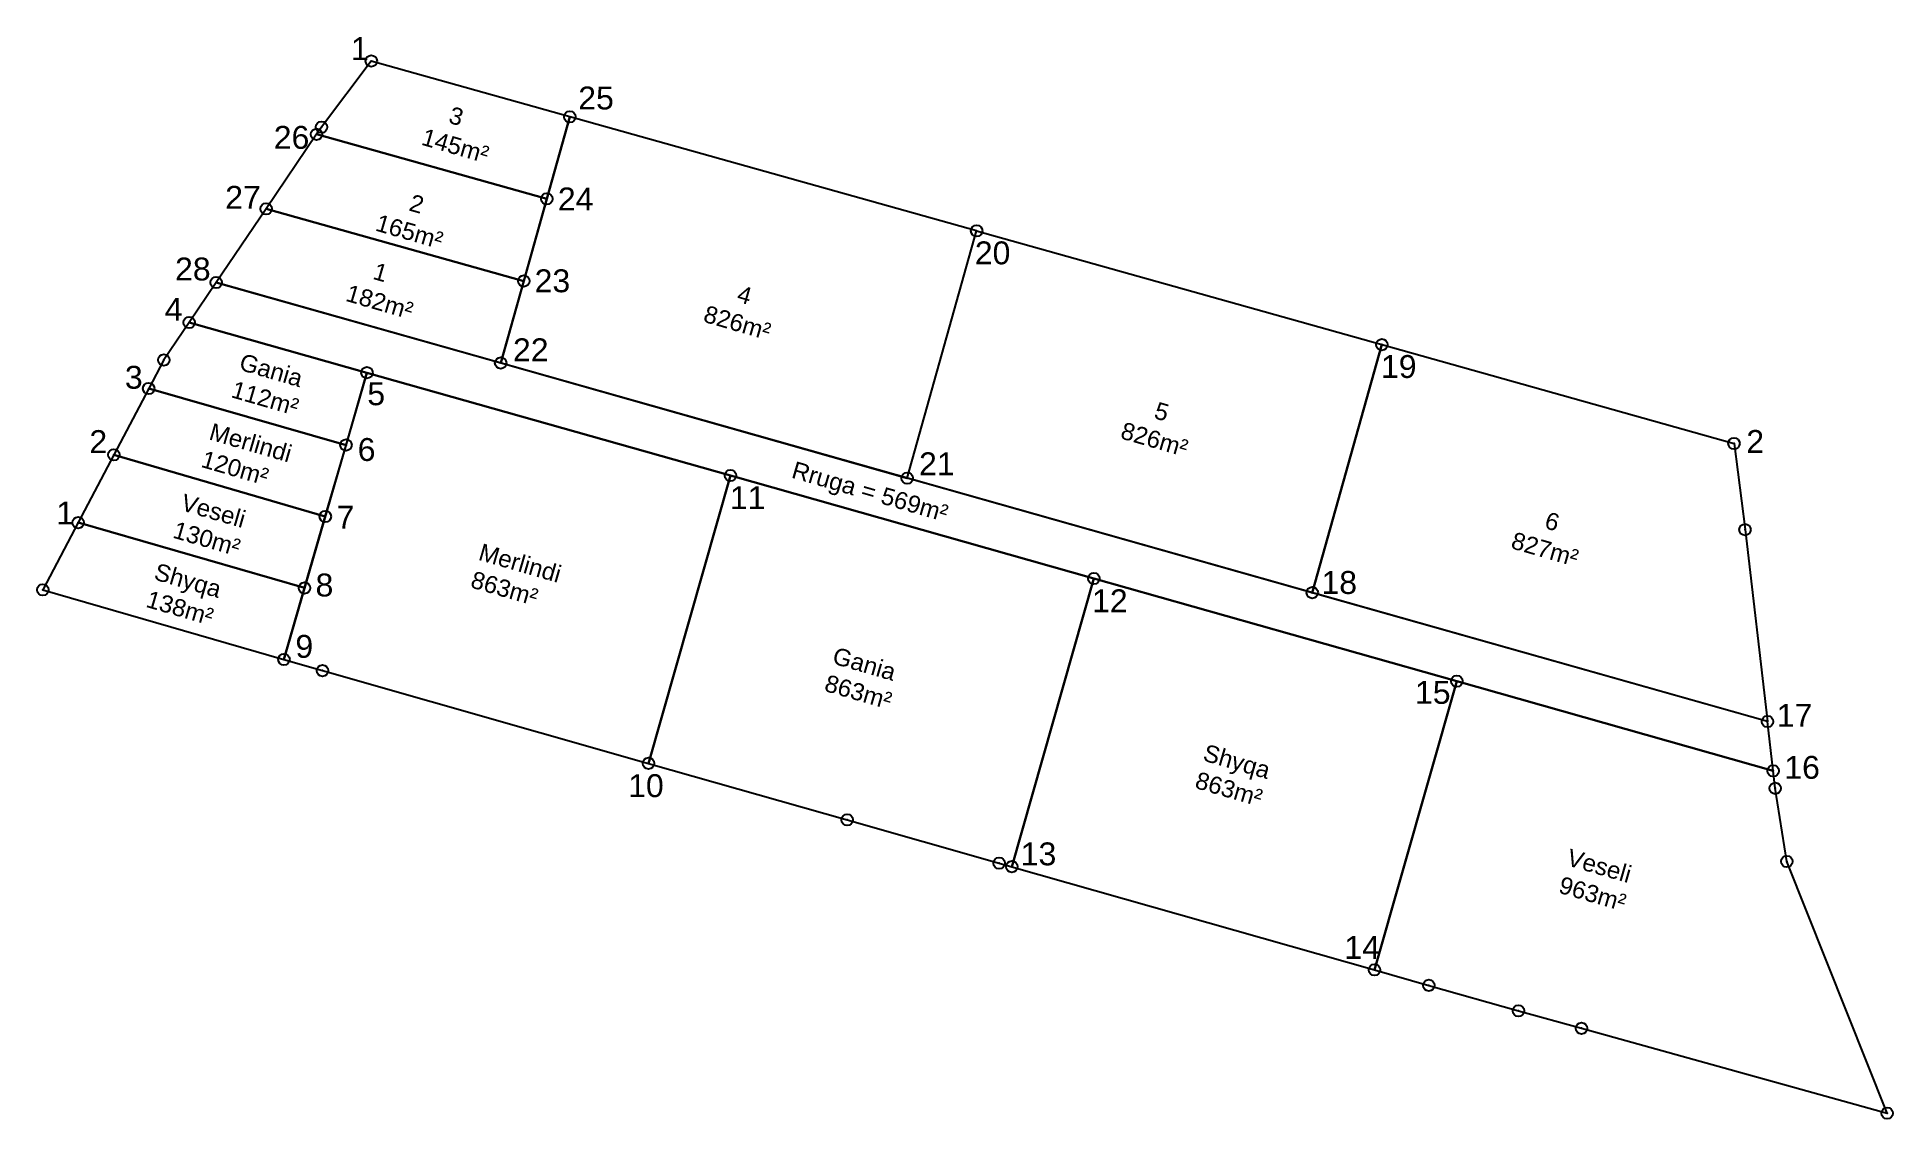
# Model space of a CAD drawing. Header units: feet. Extents: x 7511561 to 7512423, y 4691055 to 4691224.
# Drawn here: x 7512261.1 to 7512423.2, y 4691054.6 to 4691149.1 of the extents above.
import ezdxf

# ---------------------------------------------------------------- set-up
doc = ezdxf.new("R2010")
doc.units = ezdxf.units.FT
doc.header["$MEASUREMENT"] = 0
doc.header["$PDMODE"] = 32
doc.header["$PDSIZE"] = 1
doc.layers.get('0').update_dxf_attribs({"linetype": 'CONTINUOUS'})
for name, color, linetype in [('Gjendja faktike', 1, 'CONTINUOUS'), ('Ndarjet', 1, 'CONTINUOUS'), ('Nr. Pikave te Ndarjes', 1, 'CONTINUOUS'), ('Pikat', 7, 'CONTINUOUS'), ('Pikat e Ndarjes', 1, 'CONTINUOUS')]:
    doc.layers.add(name, color=color, linetype=linetype)
doc.styles.get("Standard").update_dxf_attribs({"font": 'arial.ttf'})

msp = doc.modelspace()

# ---------------------------------------------------------------- linework, layer by layer
at = {"linetype": 'Continuous'}
msp.add_line((7512302.47, 4691116.3), (7512302.47, 4691116.27), dxfattribs=at)
at = {"layer": 'Gjendja faktike', "linetype": 'Continuous'}
for p in [(7512290.33, 4691147.05), (7512307.66, 4691142.18), (7512285.55, 4691140.65), (7512305.65, 4691135.01), (7512281.15, 4691134.14), (7512343.19, 4691132.21), (7512276.79, 4691127.7), (7512303.64, 4691127.83), (7512274.43, 4691124.21), (7512378.58, 4691122.27), (7512301.63, 4691120.67), (7512289.95, 4691119.82), (7512270.89, 4691118.44), (7512288.12, 4691113.5), (7512409.33, 4691113.64), (7512321.69, 4691110.83), (7512337.13, 4691110.61), (7512286.31, 4691107.26), (7512264.73, 4691106.72), (7512284.5, 4691101.01), (7512353.43, 4691101.84), (7512372.5, 4691100.6), (7512282.7, 4691094.76), (7512385.12, 4691092.87), (7512412.25, 4691089.34), (7512314.54, 4691085.69), (7512412.75, 4691085.04), (7512346.26, 4691076.66), (7512377.93, 4691067.64)]:
    msp.add_point(p, dxfattribs=at)
at = {"layer": 'Ndarjet', "linetype": 'Continuous'}
for points in [[(7512307.66, 4691142.18), (7512290.33, 4691147.05), (7512285.98, 4691141.28), (7512285.55, 4691140.65), (7512305.65, 4691135.01)], [(7512305.65, 4691135.01), (7512285.55, 4691140.65), (7512281.15, 4691134.14), (7512303.64, 4691127.83)], [(7512303.64, 4691127.83), (7512281.15, 4691134.14), (7512276.79, 4691127.7), (7512301.63, 4691120.67)], [(7512289.95, 4691119.82), (7512274.43, 4691124.21), (7512272.21, 4691120.93), (7512270.89, 4691118.44), (7512288.12, 4691113.5)], [(7512288.12, 4691113.5), (7512270.89, 4691118.44), (7512267.85, 4691112.65), (7512286.31, 4691107.26)], [(7512286.31, 4691107.26), (7512267.85, 4691112.65), (7512264.73, 4691106.72), (7512284.5, 4691101.01)], [(7512284.5, 4691101.01), (7512264.73, 4691106.72), (7512261.64, 4691100.85), (7512282.69, 4691094.77)]]:
    msp.add_lwpolyline(points, close=True, dxfattribs=at)
for points in [[(7512337.13, 4691110.61), (7512343.19, 4691132.21), (7512307.66, 4691142.18), (7512301.63, 4691120.67), (7512337.13, 4691110.61)], [(7512372.5, 4691100.6), (7512337.13, 4691110.61), (7512343.19, 4691132.21), (7512378.58, 4691122.27), (7512372.5, 4691100.6)], [(7512276.79, 4691127.7), (7512274.43, 4691124.21), (7512289.95, 4691119.82), (7512321.69, 4691110.83), (7512353.43, 4691101.84), (7512385.12, 4691092.87), (7512412.75, 4691085.04), (7512412.25, 4691089.34), (7512276.79, 4691127.7)], [(7512412.25, 4691089.34), (7512372.5, 4691100.6), (7512378.58, 4691122.27), (7512409.33, 4691113.64), (7512410.29, 4691106.11), (7512412.25, 4691089.34)], [(7512321.69, 4691110.83), (7512289.95, 4691119.82), (7512282.69, 4691094.77), (7512286.07, 4691093.79), (7512314.54, 4691085.69), (7512321.69, 4691110.83), (7512289.95, 4691119.82)], [(7512345.16, 4691076.97), (7512346.26, 4691076.66), (7512353.43, 4691101.84), (7512321.69, 4691110.83), (7512314.54, 4691085.69), (7512331.89, 4691080.75), (7512345.16, 4691076.97)], [(7512385.12, 4691092.87), (7512353.43, 4691101.84), (7512346.26, 4691076.66), (7512377.93, 4691067.64), (7512385.12, 4691092.87)], [(7512422.7, 4691055.12), (7512413.94, 4691077.12), (7512412.93, 4691083.51), (7512412.75, 4691085.04), (7512385.12, 4691092.87), (7512377.93, 4691067.64), (7512382.68, 4691066.29), (7512382.68, 4691066.29), (7512390.5, 4691064.07), (7512396.01, 4691062.54), (7512422.7, 4691055.12)]]:
    msp.add_lwpolyline(points, dxfattribs=at)
at = {"layer": 'Pikat'}
for p in [(7512285.98, 4691141.28), (7512285.98, 4691141.28), (7512272.21, 4691120.93), (7512410.29, 4691106.11), (7512410.29, 4691106.11), (7512410.29, 4691106.11), (7512261.64, 4691100.85), (7512286.07, 4691093.79), (7512412.93, 4691083.51), (7512412.93, 4691083.51), (7512331.89, 4691080.75), (7512345.16, 4691076.97), (7512413.94, 4691077.12), (7512413.94, 4691077.12), (7512382.68, 4691066.29), (7512390.5, 4691064.07), (7512396.01, 4691062.54), (7512422.7, 4691055.12), (7512422.7, 4691055.12)]:
    msp.add_point(p, dxfattribs=at)
at = {"layer": 'Pikat e Ndarjes', "linetype": 'Continuous'}
msp.add_point((7512267.85, 4691112.65), dxfattribs=at)

# ---------------------------------------------------------------- texts
at = {"linetype": 'Continuous', "char_height": 1.5, "attachment_point": 1, "rotation": 343.8742}
for s, width, insert in [('   3\\P145m²', 5.5723, (7512295.72, 4691143.6)), ('    2\\P165m²', 5.5723, (7512291.71, 4691136.1)), ('   1\\P182m²', 5.5723, (7512289.11, 4691129.96)), ('    4\\P826m²', 5.5723, (7512320.34, 4691128.14)), ('Gania\\P112m²', 5.5723, (7512279.11, 4691121.54)), ('    5\\P826m²', 5.5723, (7512356.77, 4691117.95)), ('\\pt4.5;Merlindi\\P120m²', 5.5723, (7512276.48, 4691115.45)), ('Rruga = 569m²', 15.2933, (7512327.35, 4691112.11)), ('Veseli\\P130m²', 5.5723, (7512274.01, 4691109.27)), ('    6\\P827m²', 5.5723, (7512390.87, 4691108.35)), ('Merlindi\\P863m²', 5.5723, (7512300.01, 4691104.93)), ('Shyqa\\P138m²', 5.5723, (7512271.67, 4691103.22)), ('Gania\\P863m²', 5.5723, (7512330.91, 4691095.88)), ('Shyqa\\P863m²', 5.5723, (7512363.27, 4691087.4)), ('Veseli\\P963m²', 5.5723, (7512395.03, 4691078.25))]:
    msp.add_mtext_dynamic_manual_height_columns(s, width=width, gutter_width=5, heights=[0], dxfattribs=dict(at, insert=insert))
at = {"layer": 'Nr. Pikave te Ndarjes', "linetype": 'Continuous', "char_height": 2, "attachment_point": 1}
for s, width, insert in [('1', 2.4258, (7512288.55, 4691149.14)), ('25', 2.4258, (7512308.4, 4691144.82)), ('26', 2.4258, (7512281.81, 4691141.38)), ('27', 2.4258, (7512277.57, 4691136.14)), ('24', 2.4258, (7512306.62, 4691136)), ('20', 2.4258, (7512343.03, 4691131.29)), ('28', 2.4258, (7512273.19, 4691129.88)), ('23', 2.4258, (7512304.59, 4691128.85)), ('4', 2.4258, (7512272.29, 4691126.36)), ('22', 2.4258, (7512302.7, 4691122.82)), ('19', 2.4258, (7512378.5, 4691121.36)), ('3', 2.4258, (7512268.81, 4691120.42)), ('5', 2.4258, (7512289.98, 4691118.98)), ('2', 2.4258, (7512265.71, 4691114.8)), ('2', 2.4258, (7512410.4, 4691114.81)), ('6', 2.4258, (7512289.14, 4691114.11)), ('21', 2.4258, (7512338.16, 4691112.86)), ('11', 2.4258, (7512321.64, 4691109.9)), ('1', 0.9157, (7512262.82, 4691108.56)), ('7', 2.4258, (7512287.3, 4691108.19)), ('8', 2.4258, (7512285.46, 4691102.27)), ('18', 2.4258, (7512373.3, 4691102.49)), ('12', 2.4258, (7512353.27, 4691100.89)), ('9', 2.4258, (7512283.7, 4691096.91)), ('15', 2.4258, (7512381.47, 4691092.89)), ('17', 2.4258, (7512413.06, 4691090.88)), ('16', 2.4258, (7512413.72, 4691086.34)), ('10', 2.4258, (7512312.76, 4691084.74)), ('13', 2.4258, (7512347.04, 4691078.78)), ('14', 2.4258, (7512375.3, 4691070.61))]:
    msp.add_mtext_dynamic_manual_height_columns(s, width=width, gutter_width=5, heights=[0], dxfattribs=dict(at, insert=insert))

doc.saveas('drawing.dxf')
